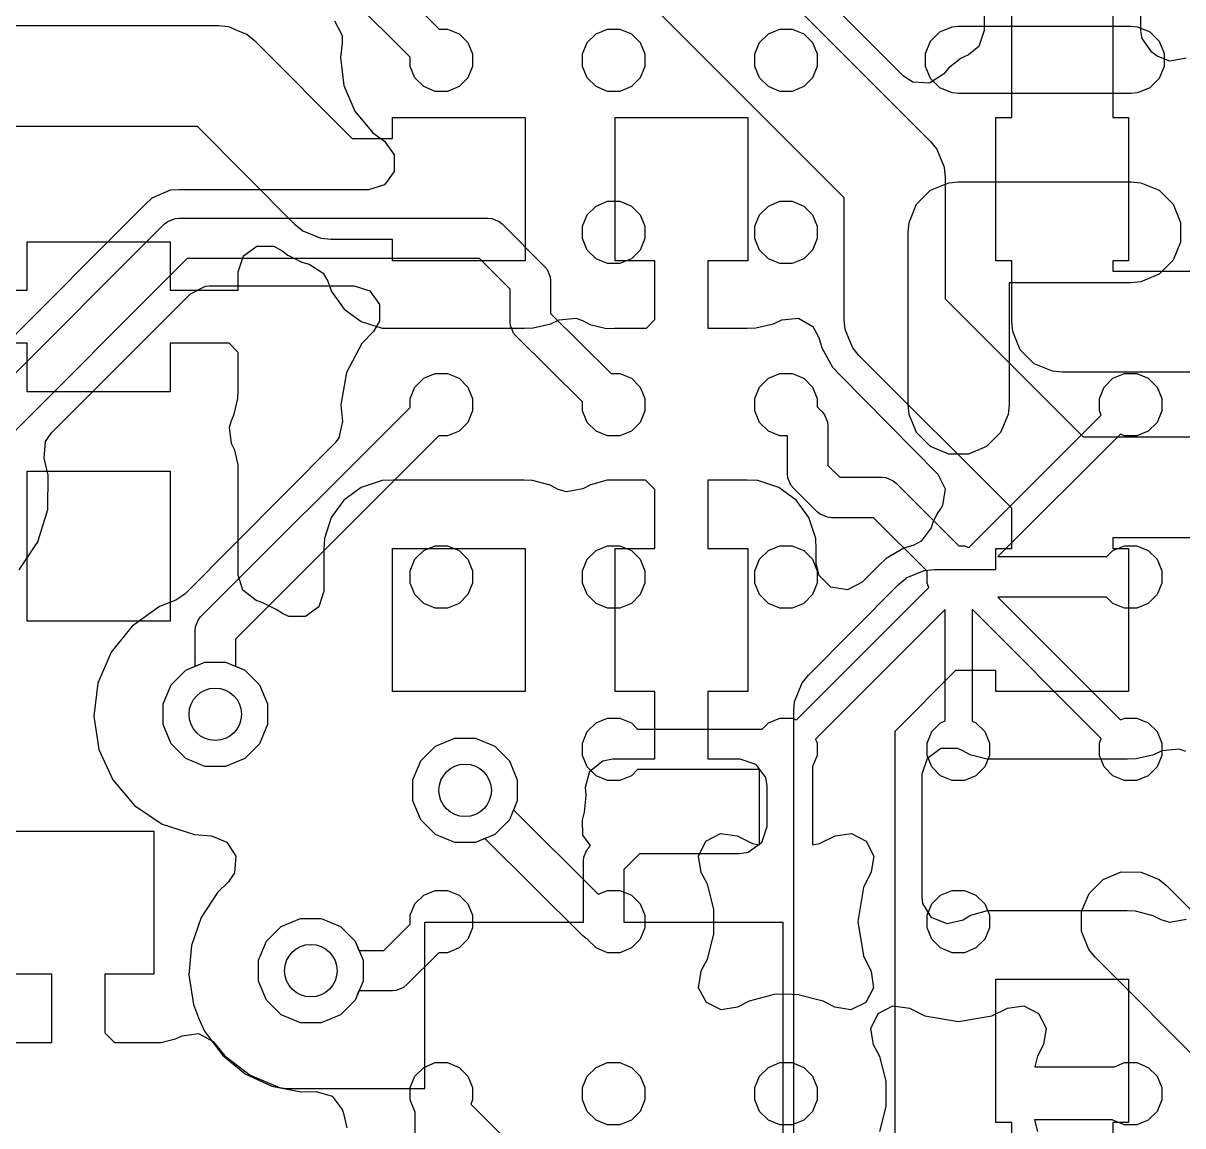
# Model space of a CAD drawing. Header units: inches. Extents: x 3.98 to 8.37, y -7.42 to -0.85.
# Drawn here: x 6.153 to 6.793, y -3.57 to -2.962 of the extents above; entities that cross this region are included whole.
import ezdxf

# ---------------------------------------------------------------- set-up
doc = ezdxf.new("R2010")
doc.units = ezdxf.units.IN
doc.header["$MEASUREMENT"] = 0
doc.layers.add('Bottom Layer', color=153, linetype='CONTINUOUS', true_color=0x4d7fc4)
doc.layers.add('Top Layer', color=13, linetype='CONTINUOUS', true_color=0xc83434)

msp = doc.modelspace()

# ---------------------------------------------------------------- linework, layer by layer
at = {"layer": 'Bottom Layer', "linetype": 'CONTINUOUS'}
for p, q in [((6.69849, -3.01416), (6.69849, -2.8555)), ((6.75418, -2.8555), (6.75418, -3.01416)), ((6.52329, -2.89663), (6.65367, -3.0273)), ((6.68323, -2.90329), (6.68323, -2.96614)), ((6.76973, -2.96614), (6.76973, -2.90329)), ((6.63888, -2.99126), (6.56214, -2.91452)), ((6.60612, -3.05849), (6.49203, -2.94414)), ((6.06032, -2.96344), (6.26117, -2.96344)), ((6.26117, -2.96344), (6.2666, -2.96397)), ((6.2666, -2.96397), (6.26663, -2.96399)), ((6.26663, -2.96399), (6.26666, -2.96399)), ((6.26666, -2.96399), (6.27165, -2.96607)), ((6.27165, -2.96607), (6.27664, -2.96813)), ((6.68323, -2.96614), (6.6804, -2.97487)), ((6.77039, -2.97052), (6.76973, -2.96614)), ((6.27664, -2.96813), (6.27666, -2.96815)), ((6.27666, -2.96815), (6.27669, -2.96817)), ((6.27669, -2.96817), (6.2809, -2.97164)), ((6.2809, -2.97164), (6.33479, -3.02578)), ((6.77567, -2.97802), (6.77039, -2.97052)), ((6.6804, -2.97487), (6.67459, -2.97963)), ((6.7786, -2.98022), (6.77567, -2.97802)), ((6.6706, -2.98147), (6.66363, -2.98683)), ((6.67459, -2.97963), (6.6706, -2.98147)), ((6.78557, -2.98306), (6.7786, -2.98022)), ((6.79459, -2.98139), (6.78557, -2.98306)), ((6.64392, -2.99457), (6.63888, -2.99126)), ((6.66083, -2.99022), (6.65308, -2.99514)), ((6.66363, -2.98683), (6.66083, -2.99022)), ((6.65308, -2.99514), (6.64392, -2.99457)), ((6.35705, -3.02578), (6.35705, -3.01416)), ((6.35705, -3.01416), (6.43013, -3.01416)), ((6.43013, -3.01416), (6.43013, -3.09309)), ((6.47983, -3.09309), (6.47983, -3.01416)), ((6.47983, -3.01416), (6.55291, -3.01416)), ((6.55291, -3.01416), (6.55291, -3.09309)), ((6.68972, -3.09309), (6.68972, -3.01416)), ((6.68972, -3.01416), (6.69849, -3.01416)), ((6.75418, -3.01416), (6.7628, -3.01416)), ((6.7628, -3.01416), (6.7628, -3.09309)), ((6.24959, -3.01913), (6.04879, -3.01913)), ((6.30348, -3.07326), (6.24959, -3.01913)), ((6.33479, -3.02578), (6.35705, -3.02578)), ((6.65367, -3.0273), (6.65709, -3.03148)), ((6.65709, -3.03148), (6.65711, -3.0315)), ((6.65711, -3.0315), (6.65712, -3.03151)), ((6.65712, -3.03151), (6.65713, -3.03153)), ((6.65713, -3.03153), (6.65919, -3.03651)), ((6.65919, -3.03651), (6.66127, -3.04154)), ((6.66127, -3.04154), (6.66127, -3.04156)), ((6.66127, -3.04156), (6.66128, -3.04157)), ((6.66128, -3.04157), (6.66128, -3.0416)), ((6.66128, -3.0416), (6.6618, -3.04697)), ((6.6618, -3.04697), (6.6618, -3.11415)), ((6.60612, -3.12568), (6.60612, -3.05849)), ((6.30769, -3.07674), (6.30348, -3.07326)), ((6.30772, -3.07675), (6.30769, -3.07674)), ((6.30774, -3.07677), (6.30772, -3.07675)), ((6.31272, -3.07883), (6.30774, -3.07677)), ((6.31772, -3.08092), (6.31272, -3.07883)), ((6.31775, -3.08092), (6.31772, -3.08092)), ((6.31778, -3.08093), (6.31775, -3.08092)), ((6.32321, -3.08147), (6.31778, -3.08093)), ((6.35705, -3.08147), (6.32321, -3.08147)), ((6.35705, -3.09309), (6.35705, -3.08147)), ((6.15564, -3.10938), (6.15564, -3.08267)), ((6.15564, -3.08267), (6.23456, -3.08267)), ((6.23456, -3.08267), (6.23456, -3.10938)), ((6.27488, -3.09042), (6.2823, -3.08503)), ((6.2823, -3.08503), (6.29148, -3.08503)), ((6.29148, -3.08503), (6.29608, -3.08749)), ((6.29608, -3.08749), (6.29943, -3.09013)), ((6.27204, -3.09915), (6.27488, -3.09042)), ((6.29943, -3.09013), (6.30705, -3.09394)), ((6.30705, -3.09394), (6.31117, -3.09503)), ((6.43013, -3.09309), (6.35705, -3.09309)), ((6.50175, -3.09309), (6.47983, -3.09309)), ((6.50175, -3.12557), (6.50175, -3.09309)), ((6.55291, -3.09309), (6.53099, -3.09309)), ((6.53099, -3.09309), (6.53099, -3.13034)), ((6.69849, -3.09309), (6.68972, -3.09309)), ((6.69849, -3.12678), (6.69849, -3.09309)), ((6.7628, -3.09309), (6.75418, -3.09309)), ((6.75418, -3.09309), (6.75418, -3.09893)), ((6.27204, -3.10938), (6.27204, -3.09915)), ((6.31117, -3.09503), (6.31888, -3.10002)), ((6.31888, -3.10002), (6.32133, -3.10437)), ((6.75418, -3.09893), (6.90379, -3.09893)), ((6.32133, -3.10437), (6.3234, -3.11013)), ((6.11885, -3.10938), (6.15564, -3.10938)), ((6.23456, -3.10938), (6.27204, -3.10938)), ((6.3234, -3.11013), (6.3304, -3.1198)), ((6.3304, -3.1198), (6.33987, -3.12662)), ((6.6618, -3.11415), (6.73788, -3.19029)), ((6.44433, -3.12783), (6.44894, -3.12578)), ((6.44894, -3.12578), (6.45806, -3.12482)), ((6.45806, -3.12482), (6.46179, -3.12615)), ((6.46179, -3.12615), (6.46592, -3.12828)), ((6.49704, -3.13034), (6.50175, -3.12557)), ((6.56711, -3.12783), (6.57172, -3.12578)), ((6.57172, -3.12578), (6.58084, -3.12482)), ((6.58084, -3.12482), (6.58879, -3.12941)), ((6.60665, -3.13109), (6.60612, -3.12568)), ((6.33987, -3.12662), (6.35127, -3.13021)), ((6.35127, -3.13021), (6.35723, -3.13034)), ((6.35723, -3.13034), (6.42981, -3.13034)), ((6.42981, -3.13034), (6.43453, -3.13014)), ((6.43453, -3.13014), (6.44433, -3.12783)), ((6.46592, -3.12828), (6.47498, -3.1304)), ((6.47498, -3.1304), (6.47965, -3.13035)), ((6.47965, -3.13035), (6.47983, -3.13034)), ((6.47983, -3.13034), (6.49704, -3.13034)), ((6.53099, -3.13034), (6.55259, -3.13034)), ((6.55259, -3.13034), (6.55731, -3.13014)), ((6.55731, -3.13014), (6.56711, -3.12783)), ((6.58879, -3.12941), (6.59207, -3.13537)), ((6.60665, -3.1311), (6.60665, -3.13109)), ((6.60665, -3.13111), (6.60665, -3.1311)), ((6.60869, -3.13604), (6.60665, -3.13111)), ((6.60665, -3.13111), (6.60665, -3.13111)), ((6.69903, -3.13221), (6.69849, -3.12678)), ((6.70318, -3.14225), (6.69903, -3.13221)), ((6.15564, -3.13862), (6.11807, -3.13862)), ((6.15564, -3.16533), (6.15564, -3.13862)), ((6.26696, -3.13862), (6.23456, -3.13862)), ((6.23456, -3.13862), (6.23456, -3.16533)), ((6.27204, -3.14369), (6.26696, -3.13862)), ((6.59207, -3.13537), (6.59369, -3.14122)), ((6.6108, -3.14114), (6.60869, -3.13604)), ((6.27204, -3.16518), (6.27204, -3.14369)), ((6.59369, -3.14122), (6.59967, -3.15176)), ((6.61081, -3.14115), (6.6108, -3.14114)), ((6.61082, -3.14116), (6.61081, -3.14115)), ((6.61081, -3.14115), (6.61081, -3.14115)), ((6.61426, -3.14536), (6.61082, -3.14116)), ((6.69849, -3.22966), (6.61426, -3.14536)), ((6.71087, -3.14993), (6.70318, -3.14225)), ((6.59967, -3.15176), (6.60376, -3.15604)), ((6.7209, -3.15409), (6.71087, -3.14993)), ((6.60376, -3.15604), (6.65776, -3.21077)), ((6.72634, -3.15462), (6.7209, -3.15409)), ((6.91533, -3.15462), (6.72634, -3.15462)), ((6.23456, -3.16533), (6.15564, -3.16533)), ((6.26978, -3.17778), (6.27179, -3.16914)), ((6.27179, -3.16914), (6.27204, -3.16518)), ((6.26718, -3.18486), (6.26807, -3.18186)), ((6.26807, -3.18186), (6.26978, -3.17778)), ((6.26837, -3.19396), (6.26718, -3.18486)), ((6.73788, -3.19029), (6.90122, -3.19029)), ((6.27012, -3.19766), (6.26837, -3.19396)), ((6.27198, -3.20563), (6.27012, -3.19766)), ((6.15564, -3.29191), (6.15564, -3.20925)), ((6.15564, -3.20925), (6.23456, -3.20925)), ((6.23456, -3.20925), (6.23456, -3.29191)), ((6.27204, -3.20961), (6.27198, -3.20563)), ((6.27204, -3.26651), (6.27204, -3.20961)), ((6.3514, -3.21436), (6.33984, -3.21812)), ((6.35734, -3.21413), (6.3514, -3.21436)), ((6.42969, -3.21413), (6.35734, -3.21413)), ((6.43424, -3.2144), (6.42969, -3.21413)), ((6.44393, -3.21697), (6.43424, -3.2144)), ((6.47539, -3.21422), (6.46623, -3.21664)), ((6.47998, -3.21413), (6.47539, -3.21422)), ((6.49663, -3.21413), (6.47998, -3.21413)), ((6.50175, -3.21932), (6.49663, -3.21413)), ((6.55262, -3.21413), (6.53094, -3.21413)), ((6.53094, -3.21413), (6.53099, -3.21462)), ((6.53099, -3.21462), (6.53099, -3.25175)), ((6.55856, -3.21436), (6.55262, -3.21413)), ((6.57012, -3.21812), (6.55856, -3.21436)), ((6.65776, -3.21077), (6.66187, -3.21898)), ((6.33984, -3.21812), (6.33024, -3.22509)), ((6.44844, -3.21919), (6.44393, -3.21697)), ((6.45304, -3.22058), (6.44844, -3.21919)), ((6.46207, -3.2189), (6.45304, -3.22058)), ((6.46623, -3.21664), (6.46207, -3.2189)), ((6.50175, -3.25175), (6.50175, -3.21932)), ((6.57972, -3.22509), (6.57012, -3.21812)), ((6.66187, -3.21898), (6.66037, -3.22803)), ((6.33024, -3.22509), (6.32327, -3.23468)), ((6.58669, -3.23468), (6.57972, -3.22509)), ((6.66037, -3.22803), (6.65934, -3.22973)), ((6.32327, -3.23468), (6.31951, -3.24625)), ((6.59045, -3.24625), (6.58669, -3.23468)), ((6.65762, -3.23219), (6.65493, -3.23756)), ((6.65934, -3.22973), (6.65762, -3.23219)), ((6.69849, -3.25175), (6.69849, -3.22966)), ((6.654, -3.24042), (6.6486, -3.24784)), ((6.65493, -3.23756), (6.654, -3.24042)), ((6.31951, -3.24625), (6.31928, -3.25218)), ((6.59068, -3.25218), (6.59045, -3.24625)), ((6.6486, -3.24784), (6.64445, -3.24995)), ((6.88969, -3.24598), (6.75418, -3.24598)), ((6.75418, -3.24598), (6.75418, -3.25175)), ((6.31928, -3.25218), (6.31928, -3.27528)), ((6.35705, -3.33068), (6.35705, -3.25175)), ((6.35705, -3.25175), (6.43013, -3.25175)), ((6.43013, -3.25175), (6.43013, -3.33068)), ((6.47983, -3.33068), (6.47983, -3.25175)), ((6.47983, -3.25175), (6.50175, -3.25175)), ((6.53099, -3.25175), (6.55291, -3.25175)), ((6.55291, -3.25175), (6.55291, -3.33068)), ((6.59068, -3.25993), (6.59068, -3.25218)), ((6.63905, -3.25169), (6.6293, -3.25741)), ((6.64445, -3.24995), (6.63905, -3.25169)), ((6.68972, -3.26337), (6.68972, -3.25175)), ((6.68972, -3.25175), (6.69849, -3.25175)), ((6.75418, -3.25175), (6.7628, -3.25175)), ((6.7628, -3.25175), (6.7628, -3.33068)), ((6.5923, -3.26668), (6.59068, -3.25993)), ((6.6293, -3.25741), (6.62537, -3.2611)), ((6.27459, -3.27483), (6.27204, -3.26651)), ((6.59879, -3.27317), (6.5923, -3.26668)), ((6.62537, -3.2611), (6.61603, -3.27043)), ((6.64034, -3.26806), (6.6453, -3.26601)), ((6.6453, -3.26601), (6.65026, -3.26393)), ((6.65026, -3.26393), (6.65032, -3.26393)), ((6.65032, -3.26393), (6.65038, -3.2639)), ((6.65038, -3.2639), (6.65581, -3.26337)), ((6.65581, -3.26337), (6.68972, -3.26337)), ((6.58634, -3.32175), (6.63604, -3.27161)), ((6.60785, -3.2746), (6.59879, -3.27317)), ((6.61603, -3.27043), (6.60785, -3.2746)), ((6.63604, -3.27161), (6.64024, -3.26813)), ((6.64024, -3.26813), (6.6403, -3.26811)), ((6.6403, -3.26811), (6.64034, -3.26806)), ((6.28182, -3.28047), (6.27459, -3.27483)), ((6.31928, -3.27528), (6.31645, -3.28401)), ((6.28563, -3.28185), (6.28182, -3.28047)), ((6.29291, -3.2855), (6.28563, -3.28185)), ((6.29633, -3.28772), (6.29291, -3.2855)), ((6.31645, -3.28401), (6.30902, -3.2894)), ((6.23456, -3.29191), (6.15564, -3.29191)), ((6.29984, -3.2894), (6.29633, -3.28772)), ((6.30902, -3.2894), (6.29984, -3.2894)), ((6.24304, -3.31885), (6.25361, -3.31447)), ((6.25361, -3.31447), (6.26506, -3.31447)), ((6.26506, -3.31447), (6.27564, -3.31885)), ((6.23494, -3.32695), (6.24304, -3.31885)), ((6.27564, -3.31885), (6.28374, -3.32695)), ((6.58304, -3.3258), (6.58634, -3.32175)), ((6.66742, -3.31906), (6.63396, -3.35281)), ((6.68972, -3.31906), (6.66742, -3.31906)), ((6.68972, -3.33068), (6.68972, -3.31906)), ((6.23056, -3.33752), (6.23494, -3.32695)), ((6.28374, -3.32695), (6.28812, -3.33752)), ((6.43013, -3.33068), (6.35705, -3.33068)), ((6.50175, -3.33068), (6.47983, -3.33068)), ((6.50175, -3.36786), (6.50175, -3.33068)), ((6.55291, -3.33068), (6.53099, -3.33068)), ((6.53099, -3.33068), (6.53099, -3.36786)), ((6.57881, -3.33592), (6.58086, -3.33095)), ((6.58086, -3.33095), (6.5829, -3.32598)), ((6.5829, -3.32598), (6.58295, -3.32592)), ((6.58295, -3.32592), (6.58296, -3.32588)), ((6.58296, -3.32588), (6.58304, -3.3258)), ((6.7628, -3.33068), (6.68972, -3.33068)), ((6.23056, -3.34897), (6.23056, -3.33752)), ((6.28812, -3.33752), (6.28812, -3.34897)), ((6.57827, -3.34135), (6.57878, -3.33615)), ((6.57878, -3.33604), (6.5788, -3.336)), ((6.57878, -3.33615), (6.57878, -3.33604)), ((6.5788, -3.336), (6.57881, -3.33592)), ((6.57827, -3.82552), (6.57827, -3.34135)), ((6.23494, -3.35955), (6.23056, -3.34897)), ((6.28812, -3.34897), (6.28374, -3.35955)), ((6.3808, -3.3608), (6.39138, -3.35642)), ((6.39138, -3.35642), (6.40282, -3.35642)), ((6.40282, -3.35642), (6.4134, -3.3608)), ((6.63396, -3.35281), (6.63396, -3.85336)), ((6.24304, -3.36765), (6.23494, -3.35955)), ((6.28374, -3.35955), (6.27564, -3.36765)), ((6.3727, -3.3689), (6.3808, -3.3608)), ((6.4134, -3.3608), (6.4215, -3.3689)), ((6.65198, -3.36741), (6.65941, -3.36201)), ((6.65941, -3.36201), (6.66859, -3.36201)), ((6.66859, -3.36201), (6.67098, -3.36303)), ((6.67098, -3.36303), (6.67534, -3.36535)), ((6.78146, -3.3633), (6.79059, -3.36234)), ((6.79059, -3.36234), (6.79432, -3.36367)), ((6.25361, -3.37203), (6.24304, -3.36765)), ((6.27564, -3.36765), (6.26506, -3.37203)), ((6.36832, -3.37947), (6.3727, -3.3689)), ((6.4215, -3.3689), (6.42588, -3.37947)), ((6.46589, -3.37466), (6.47301, -3.36886)), ((6.47301, -3.36886), (6.47837, -3.36786)), ((6.47837, -3.36786), (6.50175, -3.36786)), ((6.53099, -3.36786), (6.54853, -3.36786)), ((6.54853, -3.36786), (6.55726, -3.3707)), ((6.64915, -3.37614), (6.65198, -3.36741)), ((6.67534, -3.36535), (6.68485, -3.36781)), ((6.68485, -3.36781), (6.68965, -3.36786)), ((6.68965, -3.36786), (6.76234, -3.36786)), ((6.76234, -3.36786), (6.76705, -3.36766)), ((6.76705, -3.36766), (6.77686, -3.36535)), ((6.77686, -3.36535), (6.78146, -3.3633)), ((6.26506, -3.37203), (6.25361, -3.37203)), ((6.46354, -3.38353), (6.46589, -3.37466)), ((6.55726, -3.3707), (6.56265, -3.37812)), ((6.36832, -3.39092), (6.36832, -3.37947)), ((6.42588, -3.37947), (6.42588, -3.39092)), ((6.56265, -3.37812), (6.56338, -3.38271)), ((6.64915, -3.4441), (6.64915, -3.37614)), ((6.46291, -3.39726), (6.46379, -3.38812)), ((6.46379, -3.38812), (6.46354, -3.38353)), ((6.56338, -3.38271), (6.56338, -3.40537)), ((6.3727, -3.4015), (6.36832, -3.39092)), ((6.42588, -3.39092), (6.4215, -3.4015)), ((6.46178, -3.40171), (6.46291, -3.39726)), ((6.14281, -3.40771), (6.22547, -3.40771)), ((6.22547, -3.40771), (6.22547, -3.48664)), ((6.3808, -3.40959), (6.3727, -3.4015)), ((6.4215, -3.4015), (6.4134, -3.40959)), ((6.46205, -3.40996), (6.46178, -3.40171)), ((6.56338, -3.40537), (6.56054, -3.4141)), ((6.39138, -3.41398), (6.3808, -3.40959)), ((6.40282, -3.41398), (6.39138, -3.41398)), ((6.4134, -3.40959), (6.40282, -3.41398)), ((6.46623, -3.4157), (6.46205, -3.40996)), ((6.56054, -3.4141), (6.55312, -3.41949)), ((6.46261, -3.42198), (6.46428, -3.41796)), ((6.46428, -3.41796), (6.46566, -3.41627)), ((6.46566, -3.41627), (6.46623, -3.4157)), ((6.49324, -3.42022), (6.48469, -3.42877)), ((6.54853, -3.42022), (6.49324, -3.42022)), ((6.55312, -3.41949), (6.54853, -3.42022)), ((6.4624, -3.42415), (6.46261, -3.42198)), ((6.4624, -3.45784), (6.4624, -3.42415)), ((6.48469, -3.42877), (6.48469, -3.45784)), ((6.64955, -3.44754), (6.64915, -3.4441)), ((6.65433, -3.45538), (6.64955, -3.44754)), ((6.68495, -3.4517), (6.67579, -3.4543)), ((6.68966, -3.45164), (6.68495, -3.4517)), ((6.76222, -3.45164), (6.68966, -3.45164)), ((6.76677, -3.45191), (6.76222, -3.45164)), ((6.77645, -3.45449), (6.76677, -3.45191)), ((6.29573, -3.46026), (6.30631, -3.45588)), ((6.30631, -3.45588), (6.31776, -3.45588)), ((6.31776, -3.45588), (6.32833, -3.46026)), ((6.37488, -3.5496), (6.37488, -3.45784)), ((6.37488, -3.45784), (6.4624, -3.45784)), ((6.48469, -3.45784), (6.57221, -3.45784)), ((6.57221, -3.45784), (6.57221, -3.66393)), ((6.6628, -3.4589), (6.65433, -3.45538)), ((6.67173, -3.45678), (6.6628, -3.4589)), ((6.67579, -3.4543), (6.67173, -3.45678)), ((6.78097, -3.4567), (6.77645, -3.45449)), ((6.78557, -3.45809), (6.78097, -3.4567)), ((6.79459, -3.45642), (6.78557, -3.45809)), ((6.28763, -3.46836), (6.29573, -3.46026)), ((6.32833, -3.46026), (6.33643, -3.46836)), ((6.28325, -3.47894), (6.28763, -3.46836)), ((6.33643, -3.46836), (6.34081, -3.47894)), ((6.28325, -3.49039), (6.28325, -3.47894)), ((6.34081, -3.47894), (6.34081, -3.49039)), ((6.16923, -3.48664), (6.14281, -3.48664)), ((6.16923, -3.52426), (6.16923, -3.48664)), ((6.22547, -3.48664), (6.19846, -3.48664)), ((6.19846, -3.48664), (6.19846, -3.51898)), ((6.28763, -3.50096), (6.28325, -3.49039)), ((6.34081, -3.49039), (6.33643, -3.50096)), ((6.68972, -3.56834), (6.68972, -3.48941)), ((6.68972, -3.48941), (6.7628, -3.48941)), ((6.7628, -3.48941), (6.7628, -3.56834)), ((6.29573, -3.50906), (6.28763, -3.50096)), ((6.33643, -3.50096), (6.32833, -3.50906)), ((6.30631, -3.51344), (6.29573, -3.50906)), ((6.32833, -3.50906), (6.31776, -3.51344)), ((6.31776, -3.51344), (6.30631, -3.51344)), ((6.19846, -3.51898), (6.20379, -3.52426)), ((6.22938, -3.5242), (6.23735, -3.52234)), ((6.23735, -3.52234), (6.24105, -3.52058)), ((6.24105, -3.52058), (6.25015, -3.51939)), ((6.25015, -3.51939), (6.25821, -3.52378)), ((6.14339, -3.52426), (6.16923, -3.52426)), ((6.20379, -3.52426), (6.22539, -3.52426)), ((6.22539, -3.52426), (6.22938, -3.5242)), ((6.25821, -3.52378), (6.25891, -3.52458)), ((6.25891, -3.52458), (6.26461, -3.53154)), ((6.26461, -3.53154), (6.27866, -3.54235)), ((6.27866, -3.54235), (6.2948, -3.54909)), ((6.2948, -3.54909), (6.29854, -3.5496)), ((6.29854, -3.5496), (6.37488, -3.5496)), ((6.69849, -3.56834), (6.68972, -3.56834)), ((6.69849, -3.727), (6.69849, -3.56834)), ((6.7628, -3.56834), (6.75418, -3.56834)), ((6.75418, -3.56834), (6.75418, -3.727))]:
    msp.add_line(p, q, dxfattribs=at)
at = {"layer": 'Bottom Layer'}
for centre in [(6.25934, -3.34325), (6.3971, -3.3852), (6.31203, -3.48466)]:
    msp.add_circle(centre, 0.01447, dxfattribs=at)
at = {"layer": 'Top Layer', "linetype": 'CONTINUOUS'}
for p, q in [((6.29869, -2.88121), (6.3828, -2.96531)), ((6.36682, -2.98085), (6.27967, -2.89371)), ((6.32516, -2.96076), (6.32933, -2.96894)), ((6.3828, -2.96531), (6.38744, -2.96531)), ((6.38744, -2.96531), (6.39376, -2.96793)), ((6.46928, -2.96793), (6.4756, -2.96531)), ((6.4756, -2.96531), (6.48245, -2.96531)), ((6.48245, -2.96531), (6.48877, -2.96793)), ((6.56429, -2.96793), (6.57061, -2.96531)), ((6.57061, -2.96531), (6.57745, -2.96531)), ((6.57745, -2.96531), (6.58378, -2.96793)), ((6.65887, -2.96693), (6.66556, -2.96416)), ((6.66556, -2.96416), (6.66919, -2.9638)), ((6.66919, -2.9638), (6.76427, -2.9638)), ((6.76427, -2.9638), (6.76789, -2.96416)), ((6.76789, -2.96416), (6.77458, -2.96693)), ((6.32933, -2.96894), (6.32939, -2.97316)), ((6.39376, -2.96793), (6.3986, -2.97277)), ((6.3986, -2.97277), (6.40122, -2.97909)), ((6.46182, -2.97909), (6.46444, -2.97277)), ((6.46444, -2.97277), (6.46928, -2.96793)), ((6.48877, -2.96793), (6.49361, -2.97277)), ((6.49361, -2.97277), (6.49623, -2.97909)), ((6.55683, -2.97909), (6.55945, -2.97277)), ((6.55945, -2.97277), (6.56429, -2.96793)), ((6.58378, -2.96793), (6.58862, -2.97277)), ((6.58862, -2.97277), (6.59124, -2.97909)), ((6.65098, -2.97875), (6.65375, -2.97205)), ((6.65375, -2.97205), (6.65887, -2.96693)), ((6.77458, -2.96693), (6.7797, -2.97205)), ((6.7797, -2.97205), (6.78247, -2.97875)), ((6.32939, -2.97316), (6.32838, -2.98102)), ((6.40122, -2.97909), (6.40122, -2.98593)), ((6.46182, -2.98593), (6.46182, -2.97909)), ((6.49623, -2.97909), (6.49623, -2.98593)), ((6.55683, -2.98593), (6.55683, -2.97909)), ((6.59124, -2.97909), (6.59124, -2.98593)), ((6.65098, -2.98599), (6.65098, -2.97875)), ((6.78247, -2.97875), (6.78247, -2.98599)), ((6.32838, -2.98102), (6.33026, -2.99649)), ((6.36682, -2.98593), (6.36682, -2.98085)), ((6.36943, -2.99226), (6.36682, -2.98593)), ((6.37427, -2.9971), (6.36943, -2.99226)), ((6.3986, -2.99226), (6.39376, -2.9971)), ((6.40122, -2.98593), (6.3986, -2.99226)), ((6.46444, -2.99226), (6.46182, -2.98593)), ((6.46928, -2.9971), (6.46444, -2.99226)), ((6.49361, -2.99226), (6.48877, -2.9971)), ((6.49623, -2.98593), (6.49361, -2.99226)), ((6.55945, -2.99226), (6.55683, -2.98593)), ((6.56429, -2.9971), (6.55945, -2.99226)), ((6.58862, -2.99226), (6.58378, -2.9971)), ((6.59124, -2.98593), (6.58862, -2.99226)), ((6.65375, -2.99268), (6.65098, -2.98599)), ((6.78247, -2.98599), (6.7797, -2.99268)), ((6.33026, -2.99649), (6.33631, -3.01055)), ((6.3806, -2.99972), (6.37427, -2.9971)), ((6.39376, -2.9971), (6.38744, -2.99972)), ((6.4756, -2.99972), (6.46928, -2.9971)), ((6.48877, -2.9971), (6.48245, -2.99972)), ((6.57061, -2.99972), (6.56429, -2.9971)), ((6.58378, -2.9971), (6.57745, -2.99972)), ((6.65887, -2.9978), (6.65375, -2.99268)), ((6.66556, -3.00057), (6.65887, -2.9978)), ((6.77458, -2.9978), (6.76789, -3.00057)), ((6.7797, -2.99268), (6.77458, -2.9978)), ((6.38744, -2.99972), (6.3806, -2.99972)), ((6.48245, -2.99972), (6.4756, -2.99972)), ((6.57745, -2.99972), (6.57061, -2.99972)), ((6.66919, -3.00093), (6.66556, -3.00057)), ((6.76427, -3.00093), (6.66919, -3.00093)), ((6.76789, -3.00057), (6.76427, -3.00093)), ((6.33631, -3.01055), (6.34624, -3.02255)), ((6.34624, -3.02255), (6.35264, -3.02722)), ((6.35264, -3.02722), (6.35803, -3.03466)), ((6.35803, -3.03466), (6.35801, -3.04384)), ((6.35801, -3.04384), (6.35261, -3.05125)), ((6.66375, -3.05006), (6.66919, -3.04953)), ((6.66919, -3.04953), (6.76427, -3.04953)), ((6.76427, -3.04953), (6.7697, -3.05006)), ((6.23449, -3.05428), (6.2244, -3.05857)), ((6.23968, -3.05408), (6.23449, -3.05428)), ((6.3439, -3.05408), (6.23968, -3.05408)), ((6.35261, -3.05125), (6.3439, -3.05408)), ((6.64603, -3.0619), (6.65372, -3.05422)), ((6.65372, -3.05422), (6.66375, -3.05006)), ((6.7697, -3.05006), (6.77974, -3.05422)), ((6.77974, -3.05422), (6.78742, -3.0619)), ((6.22054, -3.06226), (6.13223, -3.15058)), ((6.2244, -3.05857), (6.22054, -3.06226)), ((6.46928, -3.06294), (6.4756, -3.06032)), ((6.4756, -3.06032), (6.48245, -3.06032)), ((6.48245, -3.06032), (6.48877, -3.06294)), ((6.56429, -3.06294), (6.57061, -3.06032)), ((6.57061, -3.06032), (6.57745, -3.06032)), ((6.57745, -3.06032), (6.58378, -3.06294)), ((6.64188, -3.07194), (6.64603, -3.0619)), ((6.78742, -3.0619), (6.79158, -3.07194)), ((6.46182, -3.0741), (6.46444, -3.06778)), ((6.46444, -3.06778), (6.46928, -3.06294)), ((6.48877, -3.06294), (6.49361, -3.06778)), ((6.49361, -3.06778), (6.49623, -3.0741)), ((6.55683, -3.0741), (6.55945, -3.06778)), ((6.55945, -3.06778), (6.56429, -3.06294)), ((6.58378, -3.06294), (6.58862, -3.06778)), ((6.58862, -3.06778), (6.59124, -3.0741)), ((6.1117, -3.19258), (6.23143, -3.07285)), ((6.23143, -3.07285), (6.23312, -3.07147)), ((6.23312, -3.07147), (6.23714, -3.0698)), ((6.23714, -3.0698), (6.23931, -3.06959)), ((6.23931, -3.06959), (6.40967, -3.06959)), ((6.40967, -3.06959), (6.41184, -3.0698)), ((6.41184, -3.0698), (6.41586, -3.07147)), ((6.41586, -3.07147), (6.41755, -3.07285)), ((6.41755, -3.07285), (6.44094, -3.09624)), ((6.46182, -3.08094), (6.46182, -3.0741)), ((6.49623, -3.0741), (6.49623, -3.08094)), ((6.55683, -3.08094), (6.55683, -3.0741)), ((6.59124, -3.0741), (6.59124, -3.08094)), ((6.64134, -3.07737), (6.64188, -3.07194)), ((6.79158, -3.07194), (6.79158, -3.08281)), ((6.46444, -3.08726), (6.46182, -3.08094)), ((6.49623, -3.08094), (6.49361, -3.08726)), ((6.55945, -3.08726), (6.55683, -3.08094)), ((6.59124, -3.08094), (6.58862, -3.08726)), ((6.64134, -3.17245), (6.64134, -3.07737)), ((6.46928, -3.0921), (6.46444, -3.08726)), ((6.49361, -3.08726), (6.48877, -3.0921)), ((6.56429, -3.0921), (6.55945, -3.08726)), ((6.58862, -3.08726), (6.58378, -3.0921)), ((6.79158, -3.08281), (6.78742, -3.09284)), ((6.24393, -3.09188), (6.12747, -3.20835)), ((6.40505, -3.09188), (6.24393, -3.09188)), ((6.42191, -3.10874), (6.40505, -3.09188)), ((6.4756, -3.09472), (6.46928, -3.0921)), ((6.48877, -3.0921), (6.48245, -3.09472)), ((6.57061, -3.09472), (6.56429, -3.0921)), ((6.58378, -3.0921), (6.57745, -3.09472)), ((6.78742, -3.09284), (6.77974, -3.10053)), ((6.44094, -3.09624), (6.44232, -3.09793)), ((6.44232, -3.09793), (6.44399, -3.10195)), ((6.48245, -3.09472), (6.4756, -3.09472)), ((6.57745, -3.09472), (6.57061, -3.09472)), ((6.77974, -3.10053), (6.7697, -3.10468)), ((6.2457, -3.11131), (6.25387, -3.10714)), ((6.25387, -3.10714), (6.2562, -3.10696)), ((6.2562, -3.10696), (6.33586, -3.10696)), ((6.33586, -3.10696), (6.34459, -3.10979)), ((6.44399, -3.10195), (6.4442, -3.10412)), ((6.4442, -3.10412), (6.4442, -3.12214)), ((6.76427, -3.10522), (6.69703, -3.10522)), ((6.69703, -3.10522), (6.69703, -3.17245)), ((6.7697, -3.10468), (6.76427, -3.10522)), ((6.16896, -3.18804), (6.2457, -3.11131)), ((6.34459, -3.10979), (6.34998, -3.11722)), ((6.42191, -3.12678), (6.42191, -3.10874)), ((6.34998, -3.11722), (6.34998, -3.1264)), ((6.34998, -3.1264), (6.3466, -3.13206)), ((6.4442, -3.12214), (6.47766, -3.15532)), ((6.3466, -3.13206), (6.34024, -3.13873)), ((6.42213, -3.12895), (6.42191, -3.12678)), ((6.42213, -3.12897), (6.42213, -3.12895)), ((6.42213, -3.129), (6.42213, -3.12897)), ((6.42297, -3.13098), (6.42213, -3.129)), ((6.42379, -3.13297), (6.42297, -3.13098)), ((6.34024, -3.13873), (6.33174, -3.15474)), ((6.42381, -3.13299), (6.42379, -3.13297)), ((6.42381, -3.13301), (6.42381, -3.13299)), ((6.42521, -3.13469), (6.42381, -3.13301)), ((6.46182, -3.17101), (6.42521, -3.13469)), ((6.33174, -3.15474), (6.32856, -3.17259)), ((6.36943, -3.16278), (6.37427, -3.15794)), ((6.37427, -3.15794), (6.3806, -3.15532)), ((6.3806, -3.15532), (6.38744, -3.15532)), ((6.38744, -3.15532), (6.39376, -3.15794)), ((6.39376, -3.15794), (6.3986, -3.16278)), ((6.47766, -3.15532), (6.48245, -3.15532)), ((6.48245, -3.15532), (6.48877, -3.15794)), ((6.48877, -3.15794), (6.49361, -3.16278)), ((6.55945, -3.16278), (6.56429, -3.15794)), ((6.56429, -3.15794), (6.57061, -3.15532)), ((6.57061, -3.15532), (6.57745, -3.15532)), ((6.57745, -3.15532), (6.58378, -3.15794)), ((6.58378, -3.15794), (6.58862, -3.16278)), ((6.74946, -3.16278), (6.7543, -3.15794)), ((6.7543, -3.15794), (6.76062, -3.15532)), ((6.76062, -3.15532), (6.76747, -3.15532)), ((6.76747, -3.15532), (6.77379, -3.15794)), ((6.77379, -3.15794), (6.77863, -3.16278)), ((6.36682, -3.16911), (6.36943, -3.16278)), ((6.3986, -3.16278), (6.40122, -3.16911)), ((6.49361, -3.16278), (6.49623, -3.16911)), ((6.55683, -3.16911), (6.55945, -3.16278)), ((6.58862, -3.16278), (6.59124, -3.16911)), ((6.74684, -3.16911), (6.74946, -3.16278)), ((6.77863, -3.16278), (6.78125, -3.16911)), ((6.36682, -3.17397), (6.36682, -3.16911)), ((6.40122, -3.16911), (6.40122, -3.17595)), ((6.46182, -3.17595), (6.46182, -3.17101)), ((6.49623, -3.16911), (6.49623, -3.17595)), ((6.55683, -3.17595), (6.55683, -3.16911)), ((6.59124, -3.16911), (6.59124, -3.17375)), ((6.74684, -3.17595), (6.74684, -3.16911)), ((6.78125, -3.16911), (6.78125, -3.17595)), ((6.25146, -3.28933), (6.36682, -3.17397)), ((6.32856, -3.17259), (6.32944, -3.18177)), ((6.40122, -3.17595), (6.3986, -3.18227)), ((6.46444, -3.18227), (6.46182, -3.17595)), ((6.49623, -3.17595), (6.49361, -3.18227)), ((6.55945, -3.18227), (6.55683, -3.17595)), ((6.59124, -3.17375), (6.5939, -3.17641)), ((6.5939, -3.17641), (6.59528, -3.1781)), ((6.64188, -3.17789), (6.64134, -3.17245)), ((6.69703, -3.17245), (6.6965, -3.17789)), ((6.74785, -3.17837), (6.74684, -3.17595)), ((6.78125, -3.17595), (6.77863, -3.18227)), ((6.32944, -3.18177), (6.32746, -3.19073)), ((6.3986, -3.18227), (6.39376, -3.18711)), ((6.46928, -3.18711), (6.46444, -3.18227)), ((6.49361, -3.18227), (6.48877, -3.18711)), ((6.56429, -3.18711), (6.55945, -3.18227)), ((6.59528, -3.1781), (6.59695, -3.18212)), ((6.59695, -3.18212), (6.59716, -3.18429)), ((6.64603, -3.18792), (6.64188, -3.17789)), ((6.67485, -3.25132), (6.74785, -3.17837)), ((6.6965, -3.17789), (6.69234, -3.18792)), ((6.77863, -3.18227), (6.77379, -3.18711)), ((6.16576, -3.19282), (6.16896, -3.18804)), ((6.38258, -3.18973), (6.27048, -3.30182)), ((6.38744, -3.18973), (6.38258, -3.18973)), ((6.39376, -3.18711), (6.38744, -3.18973)), ((6.4756, -3.18973), (6.46928, -3.18711)), ((6.48245, -3.18973), (6.4756, -3.18973)), ((6.48877, -3.18711), (6.48245, -3.18973)), ((6.57061, -3.18973), (6.56429, -3.18711)), ((6.57487, -3.18973), (6.57061, -3.18973)), ((6.57487, -3.21068), (6.57487, -3.18973)), ((6.59716, -3.18429), (6.59716, -3.20606)), ((6.65372, -3.19561), (6.64603, -3.18792)), ((6.69234, -3.18792), (6.68466, -3.19561)), ((6.7584, -3.18881), (6.69083, -3.25632)), ((6.76062, -3.18973), (6.7584, -3.18881)), ((6.76747, -3.18973), (6.76062, -3.18973)), ((6.77379, -3.18711), (6.76747, -3.18973)), ((6.16501, -3.20197), (6.16576, -3.19282)), ((6.32521, -3.19365), (6.24263, -3.27697)), ((6.32746, -3.19073), (6.32521, -3.19365)), ((6.66375, -3.19976), (6.65372, -3.19561)), ((6.68466, -3.19561), (6.67462, -3.19976)), ((6.16722, -3.2113), (6.16501, -3.20197)), ((6.67462, -3.19976), (6.66375, -3.19976)), ((6.59716, -3.20606), (6.60364, -3.21254)), ((6.16693, -3.23022), (6.16722, -3.2113)), ((6.57509, -3.21285), (6.57487, -3.21068)), ((6.57675, -3.21687), (6.57509, -3.21285)), ((6.60364, -3.21254), (6.62687, -3.21254)), ((6.62687, -3.21254), (6.62905, -3.21275)), ((6.62905, -3.21275), (6.63306, -3.21442)), ((6.63306, -3.21442), (6.63475, -3.2158)), ((6.63475, -3.2158), (6.66928, -3.25033)), ((6.57814, -3.21856), (6.57675, -3.21687)), ((6.59115, -3.23157), (6.57814, -3.21856)), ((6.16145, -3.24806), (6.16693, -3.23022)), ((6.59283, -3.23295), (6.59115, -3.23157)), ((6.59685, -3.23462), (6.59283, -3.23295)), ((6.59903, -3.23483), (6.59685, -3.23462)), ((6.62225, -3.23483), (6.59903, -3.23483)), ((6.65184, -3.26441), (6.62225, -3.23483)), ((6.15123, -3.26367), (6.16145, -3.24806)), ((6.36943, -3.25779), (6.37427, -3.25295)), ((6.37427, -3.25295), (6.3806, -3.25033)), ((6.3806, -3.25033), (6.38744, -3.25033)), ((6.38744, -3.25033), (6.39376, -3.25295)), ((6.39376, -3.25295), (6.3986, -3.25779)), ((6.46444, -3.25779), (6.46928, -3.25295)), ((6.46928, -3.25295), (6.4756, -3.25033)), ((6.4756, -3.25033), (6.48245, -3.25033)), ((6.48245, -3.25033), (6.48877, -3.25295)), ((6.48877, -3.25295), (6.49361, -3.25779)), ((6.55945, -3.25779), (6.56429, -3.25295)), ((6.56429, -3.25295), (6.57061, -3.25033)), ((6.57061, -3.25033), (6.57745, -3.25033)), ((6.57745, -3.25033), (6.58378, -3.25295)), ((6.58378, -3.25295), (6.58862, -3.25779)), ((6.66928, -3.25033), (6.67246, -3.25033)), ((6.67246, -3.25033), (6.67485, -3.25132)), ((6.75094, -3.25632), (6.7543, -3.25295)), ((6.7543, -3.25295), (6.76062, -3.25033)), ((6.76062, -3.25033), (6.76747, -3.25033)), ((6.76747, -3.25033), (6.77379, -3.25295)), ((6.77379, -3.25295), (6.77863, -3.25779)), ((6.36682, -3.26411), (6.36943, -3.25779)), ((6.3986, -3.25779), (6.40122, -3.26411)), ((6.46182, -3.26411), (6.46444, -3.25779)), ((6.49361, -3.25779), (6.49623, -3.26411)), ((6.55683, -3.26411), (6.55945, -3.25779)), ((6.58862, -3.25779), (6.59124, -3.26411)), ((6.69083, -3.25632), (6.75094, -3.25632)), ((6.77863, -3.25779), (6.78125, -3.26411)), ((6.36682, -3.27096), (6.36682, -3.26411)), ((6.40122, -3.26411), (6.40122, -3.27096)), ((6.46182, -3.27096), (6.46182, -3.26411)), ((6.49623, -3.26411), (6.49623, -3.27096)), ((6.55683, -3.27096), (6.55683, -3.26411)), ((6.59124, -3.26411), (6.59124, -3.27096)), ((6.65184, -3.27096), (6.65184, -3.26441)), ((6.78125, -3.26411), (6.78125, -3.27096)), ((6.36943, -3.27728), (6.36682, -3.27096)), ((6.40122, -3.27096), (6.3986, -3.27728)), ((6.46444, -3.27728), (6.46182, -3.27096)), ((6.49623, -3.27096), (6.49361, -3.27728)), ((6.55945, -3.27728), (6.55683, -3.27096)), ((6.57988, -3.34634), (6.65282, -3.27334)), ((6.59124, -3.27096), (6.58862, -3.27728)), ((6.65282, -3.27334), (6.65184, -3.27096)), ((6.78125, -3.27096), (6.77863, -3.27728)), ((6.24263, -3.27697), (6.23751, -3.28034)), ((6.37427, -3.28212), (6.36943, -3.27728)), ((6.3986, -3.27728), (6.39376, -3.28212)), ((6.46928, -3.28212), (6.46444, -3.27728)), ((6.49361, -3.27728), (6.48877, -3.28212)), ((6.56429, -3.28212), (6.55945, -3.27728)), ((6.58862, -3.27728), (6.58378, -3.28212)), ((6.75079, -3.27861), (6.69082, -3.27861)), ((6.69082, -3.27861), (6.75845, -3.34624)), ((6.7543, -3.28212), (6.75079, -3.27861)), ((6.77863, -3.27728), (6.77379, -3.28212)), ((6.22868, -3.2838), (6.21344, -3.29463)), ((6.23751, -3.28034), (6.22868, -3.2838)), ((6.3806, -3.28474), (6.37427, -3.28212)), ((6.38744, -3.28474), (6.3806, -3.28474)), ((6.39376, -3.28212), (6.38744, -3.28474)), ((6.4756, -3.28474), (6.46928, -3.28212)), ((6.48245, -3.28474), (6.4756, -3.28474)), ((6.48877, -3.28212), (6.48245, -3.28474)), ((6.57061, -3.28474), (6.56429, -3.28212)), ((6.57745, -3.28474), (6.57061, -3.28474)), ((6.58378, -3.28212), (6.57745, -3.28474)), ((6.66177, -3.28538), (6.59031, -3.35689)), ((6.66177, -3.34693), (6.66177, -3.28538)), ((6.74787, -3.35664), (6.6766, -3.28537)), ((6.6766, -3.28537), (6.6766, -3.34705)), ((6.76062, -3.28474), (6.7543, -3.28212)), ((6.76747, -3.28474), (6.76062, -3.28474)), ((6.77379, -3.28212), (6.76747, -3.28474)), ((6.24841, -3.29503), (6.25007, -3.29101)), ((6.25007, -3.29101), (6.25146, -3.28933)), ((6.21344, -3.29463), (6.20188, -3.30903)), ((6.24819, -3.29721), (6.24841, -3.29503)), ((6.24819, -3.31671), (6.24819, -3.29721)), ((6.27048, -3.30182), (6.27048, -3.31671)), ((6.20188, -3.30903), (6.19468, -3.32602)), ((6.24304, -3.31885), (6.24819, -3.31671)), ((6.27048, -3.31671), (6.27564, -3.31885)), ((6.23494, -3.32695), (6.24304, -3.31885)), ((6.27564, -3.31885), (6.28374, -3.32695)), ((6.19468, -3.32602), (6.19237, -3.34434)), ((6.23056, -3.33752), (6.23494, -3.32695)), ((6.28374, -3.32695), (6.28812, -3.33752)), ((6.23056, -3.34897), (6.23056, -3.33752)), ((6.28812, -3.33752), (6.28812, -3.34897)), ((6.19237, -3.34434), (6.19515, -3.36259)), ((6.23494, -3.35955), (6.23056, -3.34897)), ((6.28812, -3.34897), (6.28374, -3.35955)), ((6.46444, -3.3528), (6.46928, -3.34796)), ((6.46928, -3.34796), (6.4756, -3.34534)), ((6.4756, -3.34534), (6.48245, -3.34534)), ((6.48245, -3.34534), (6.48877, -3.34796)), ((6.48877, -3.34796), (6.49221, -3.3514)), ((6.56085, -3.3514), (6.56429, -3.34796)), ((6.56429, -3.34796), (6.57061, -3.34534)), ((6.57061, -3.34534), (6.57745, -3.34534)), ((6.57745, -3.34534), (6.57988, -3.34634)), ((6.65446, -3.3528), (6.65929, -3.34796)), ((6.65929, -3.34796), (6.66177, -3.34693)), ((6.6766, -3.34705), (6.67878, -3.34796)), ((6.67878, -3.34796), (6.68362, -3.3528)), ((6.75845, -3.34624), (6.76062, -3.34534)), ((6.76062, -3.34534), (6.76747, -3.34534)), ((6.76747, -3.34534), (6.77379, -3.34796)), ((6.77379, -3.34796), (6.77863, -3.3528)), ((6.3808, -3.3608), (6.39138, -3.35642)), ((6.39138, -3.35642), (6.40282, -3.35642)), ((6.40282, -3.35642), (6.4134, -3.3608)), ((6.46182, -3.35912), (6.46444, -3.3528)), ((6.49221, -3.3514), (6.56085, -3.3514)), ((6.65184, -3.35912), (6.65446, -3.3528)), ((6.68362, -3.3528), (6.68624, -3.35912)), ((6.74684, -3.35912), (6.74787, -3.35664)), ((6.77863, -3.3528), (6.78125, -3.35912)), ((6.19515, -3.36259), (6.20279, -3.3794)), ((6.24304, -3.36765), (6.23494, -3.35955)), ((6.28374, -3.35955), (6.27564, -3.36765)), ((6.3727, -3.3689), (6.3808, -3.3608)), ((6.4134, -3.3608), (6.4215, -3.3689)), ((6.46182, -3.36596), (6.46182, -3.35912)), ((6.59031, -3.35689), (6.59124, -3.35912)), ((6.59124, -3.35912), (6.59124, -3.36596)), ((6.65184, -3.36596), (6.65184, -3.35912)), ((6.68624, -3.35912), (6.68624, -3.36596)), ((6.74684, -3.36596), (6.74684, -3.35912)), ((6.78125, -3.35912), (6.78125, -3.36596)), ((6.25361, -3.37203), (6.24304, -3.36765)), ((6.27564, -3.36765), (6.26506, -3.37203)), ((6.36832, -3.37947), (6.3727, -3.3689)), ((6.4215, -3.3689), (6.42588, -3.37947)), ((6.46444, -3.37229), (6.46182, -3.36596)), ((6.59124, -3.36596), (6.58872, -3.37203)), ((6.65446, -3.37229), (6.65184, -3.36596)), ((6.68624, -3.36596), (6.68362, -3.37229)), ((6.74946, -3.37229), (6.74684, -3.36596)), ((6.78125, -3.36596), (6.77863, -3.37229)), ((6.26506, -3.37203), (6.25361, -3.37203)), ((6.46928, -3.37713), (6.46444, -3.37229)), ((6.49221, -3.37369), (6.48877, -3.37713)), ((6.55949, -3.37369), (6.49221, -3.37369)), ((6.55949, -3.41526), (6.55949, -3.37369)), ((6.58872, -3.37203), (6.58872, -3.41526)), ((6.65929, -3.37713), (6.65446, -3.37229)), ((6.68362, -3.37229), (6.67878, -3.37713)), ((6.7543, -3.37713), (6.74946, -3.37229)), ((6.77863, -3.37229), (6.77379, -3.37713)), ((6.20279, -3.3794), (6.21472, -3.39349)), ((6.36832, -3.39092), (6.36832, -3.37947)), ((6.42588, -3.37947), (6.42588, -3.39092)), ((6.4756, -3.37974), (6.46928, -3.37713)), ((6.48245, -3.37974), (6.4756, -3.37974)), ((6.48877, -3.37713), (6.48245, -3.37974)), ((6.66562, -3.37974), (6.65929, -3.37713)), ((6.67246, -3.37974), (6.66562, -3.37974)), ((6.67878, -3.37713), (6.67246, -3.37974)), ((6.76062, -3.37974), (6.7543, -3.37713)), ((6.76747, -3.37974), (6.76062, -3.37974)), ((6.77379, -3.37713), (6.76747, -3.37974)), ((6.21472, -3.39349), (6.23004, -3.40379)), ((6.3727, -3.4015), (6.36832, -3.39092)), ((6.42588, -3.39092), (6.42377, -3.39601)), ((6.42377, -3.39601), (6.47047, -3.44247)), ((6.23004, -3.40379), (6.24781, -3.40961)), ((6.3808, -3.40959), (6.3727, -3.4015)), ((6.24781, -3.40961), (6.25727, -3.41029)), ((6.25727, -3.41029), (6.26577, -3.41375)), ((6.26577, -3.41375), (6.27061, -3.42154)), ((6.39138, -3.41398), (6.3808, -3.40959)), ((6.40282, -3.41398), (6.39138, -3.41398)), ((6.40805, -3.41181), (6.40282, -3.41398)), ((6.46196, -3.46545), (6.40805, -3.41181)), ((6.52579, -3.42151), (6.52985, -3.41327)), ((6.52985, -3.41327), (6.53797, -3.409)), ((6.53797, -3.409), (6.54706, -3.41032)), ((6.54706, -3.41032), (6.54713, -3.41035)), ((6.54713, -3.41035), (6.55564, -3.41461)), ((6.59257, -3.41461), (6.60109, -3.41035)), ((6.60109, -3.41035), (6.61016, -3.40899)), ((6.61016, -3.40899), (6.61831, -3.41322)), ((6.61831, -3.41322), (6.62241, -3.42143)), ((6.55564, -3.41461), (6.55949, -3.41526)), ((6.58872, -3.41526), (6.59257, -3.41461)), ((6.27061, -3.42154), (6.26995, -3.4307)), ((6.52734, -3.43055), (6.52579, -3.42151)), ((6.62241, -3.42143), (6.62106, -3.43016)), ((6.26995, -3.4307), (6.26659, -3.43571)), ((6.5307, -3.43693), (6.52734, -3.43055)), ((6.62106, -3.43016), (6.61681, -3.43886)), ((6.74885, -3.43436), (6.7589, -3.43023)), ((6.7589, -3.43023), (6.76976, -3.43025)), ((6.76976, -3.43025), (6.77979, -3.43443)), ((6.26659, -3.43571), (6.26061, -3.44156)), ((6.53432, -3.45065), (6.5307, -3.43693)), ((6.61681, -3.43886), (6.61368, -3.45762)), ((6.74115, -3.44203), (6.74885, -3.43436)), ((6.77979, -3.43443), (6.784, -3.43791)), ((6.784, -3.43791), (6.87864, -3.53299)), ((6.26061, -3.44156), (6.25156, -3.45537)), ((6.36943, -3.4478), (6.37427, -3.44297)), ((6.37427, -3.44297), (6.3806, -3.44035)), ((6.3806, -3.44035), (6.38744, -3.44035)), ((6.38744, -3.44035), (6.39376, -3.44297)), ((6.39376, -3.44297), (6.3986, -3.4478)), ((6.47047, -3.44247), (6.4756, -3.44035)), ((6.4756, -3.44035), (6.48245, -3.44035)), ((6.48245, -3.44035), (6.48877, -3.44297)), ((6.48877, -3.44297), (6.49361, -3.4478)), ((6.65446, -3.4478), (6.65929, -3.44297)), ((6.65929, -3.44297), (6.66562, -3.44035)), ((6.66562, -3.44035), (6.67246, -3.44035)), ((6.67246, -3.44035), (6.67878, -3.44297)), ((6.67878, -3.44297), (6.68362, -3.4478)), ((6.73697, -3.45205), (6.74115, -3.44203)), ((6.36682, -3.45413), (6.36943, -3.4478)), ((6.3986, -3.4478), (6.40122, -3.45413)), ((6.49361, -3.4478), (6.49623, -3.45413)), ((6.53432, -3.46459), (6.53432, -3.45065)), ((6.65184, -3.45413), (6.65446, -3.4478)), ((6.68362, -3.4478), (6.68624, -3.45413)), ((6.73694, -3.46292), (6.73697, -3.45205)), ((6.25156, -3.45537), (6.24621, -3.47075)), ((6.29573, -3.46026), (6.30631, -3.45588)), ((6.30631, -3.45588), (6.31776, -3.45588)), ((6.31776, -3.45588), (6.32833, -3.46026)), ((6.36682, -3.45906), (6.36682, -3.45413)), ((6.40122, -3.45413), (6.40122, -3.46097)), ((6.49623, -3.45413), (6.49623, -3.46097)), ((6.61368, -3.45762), (6.61681, -3.47639)), ((6.65184, -3.46097), (6.65184, -3.45413)), ((6.68624, -3.45413), (6.68624, -3.46097)), ((6.28763, -3.46836), (6.29573, -3.46026)), ((6.32833, -3.46026), (6.33643, -3.46836)), ((6.35236, -3.47352), (6.36682, -3.45906)), ((6.40122, -3.46097), (6.3986, -3.46729)), ((6.49623, -3.46097), (6.49361, -3.46729)), ((6.5307, -3.47831), (6.53432, -3.46459)), ((6.65446, -3.46729), (6.65184, -3.46097)), ((6.68624, -3.46097), (6.68362, -3.46729)), ((6.74108, -3.47296), (6.73694, -3.46292)), ((6.24621, -3.47075), (6.24474, -3.48697)), ((6.28325, -3.47894), (6.28763, -3.46836)), ((6.33643, -3.46836), (6.33857, -3.47352)), ((6.3986, -3.46729), (6.39376, -3.47213)), ((6.46361, -3.4668), (6.46196, -3.46545)), ((6.46362, -3.46682), (6.46361, -3.4668)), ((6.46363, -3.46682), (6.46362, -3.46682)), ((6.46365, -3.46683), (6.46363, -3.46682)), ((6.46437, -3.46713), (6.46365, -3.46683)), ((6.46444, -3.46729), (6.46437, -3.46713)), ((6.46928, -3.47213), (6.46444, -3.46729)), ((6.49361, -3.46729), (6.48877, -3.47213)), ((6.65929, -3.47213), (6.65446, -3.46729)), ((6.68362, -3.46729), (6.67878, -3.47213)), ((6.33857, -3.47352), (6.35236, -3.47352)), ((6.38265, -3.47475), (6.36486, -3.49254)), ((6.38744, -3.47475), (6.38265, -3.47475)), ((6.39376, -3.47213), (6.38744, -3.47475)), ((6.4756, -3.47475), (6.46928, -3.47213)), ((6.48245, -3.47475), (6.4756, -3.47475)), ((6.48877, -3.47213), (6.48245, -3.47475)), ((6.61681, -3.47639), (6.62106, -3.48508)), ((6.66562, -3.47475), (6.65929, -3.47213)), ((6.67246, -3.47475), (6.66562, -3.47475)), ((6.67878, -3.47213), (6.67246, -3.47475)), ((6.74453, -3.47719), (6.74108, -3.47296)), ((6.83106, -3.56412), (6.74453, -3.47719)), ((6.28325, -3.49039), (6.28325, -3.47894)), ((6.52734, -3.48469), (6.5307, -3.47831)), ((6.24474, -3.48697), (6.24727, -3.50328)), ((6.28763, -3.50096), (6.28325, -3.49039)), ((6.52584, -3.49408), (6.52719, -3.485)), ((6.52719, -3.485), (6.52734, -3.48469)), ((6.62106, -3.48508), (6.62235, -3.49417)), ((6.33857, -3.49581), (6.33643, -3.50096)), ((6.35698, -3.49581), (6.33857, -3.49581)), ((6.35915, -3.49559), (6.35698, -3.49581)), ((6.36317, -3.49393), (6.35915, -3.49559)), ((6.36486, -3.49254), (6.36317, -3.49393)), ((6.5301, -3.50221), (6.52584, -3.49408)), ((6.62235, -3.49417), (6.61805, -3.50228)), ((6.24727, -3.50328), (6.25017, -3.51072)), ((6.29573, -3.50906), (6.28763, -3.50096)), ((6.33643, -3.50096), (6.32833, -3.50906)), ((6.53832, -3.5063), (6.5301, -3.50221)), ((6.55367, -3.50147), (6.54737, -3.50477)), ((6.56742, -3.49788), (6.55367, -3.50147)), ((6.57404, -3.49769), (6.56742, -3.49788)), ((6.58071, -3.49795), (6.57404, -3.49769)), ((6.59458, -3.50156), (6.58071, -3.49795)), ((6.60096, -3.50482), (6.59458, -3.50156)), ((6.61805, -3.50228), (6.6098, -3.50631)), ((6.30631, -3.51344), (6.29573, -3.50906)), ((6.32833, -3.50906), (6.31776, -3.51344)), ((6.54737, -3.50477), (6.53832, -3.5063)), ((6.6098, -3.50631), (6.60096, -3.50482)), ((6.6208, -3.51651), (6.62486, -3.50828)), ((6.62486, -3.50828), (6.63298, -3.50401)), ((6.63298, -3.50401), (6.64206, -3.50533)), ((6.64206, -3.50533), (6.64213, -3.50536)), ((6.64213, -3.50536), (6.65065, -3.50962)), ((6.65065, -3.50962), (6.66911, -3.51273)), ((6.66911, -3.51273), (6.68758, -3.50962)), ((6.68758, -3.50962), (6.69609, -3.50536)), ((6.69609, -3.50536), (6.70517, -3.504)), ((6.70517, -3.504), (6.71331, -3.50823)), ((6.71331, -3.50823), (6.71742, -3.51644)), ((6.25017, -3.51072), (6.25343, -3.518)), ((6.31776, -3.51344), (6.30631, -3.51344)), ((6.62235, -3.52556), (6.6208, -3.51651)), ((6.71742, -3.51644), (6.716, -3.52532)), ((6.25343, -3.518), (6.26324, -3.53122)), ((6.62571, -3.53194), (6.62235, -3.52556)), ((6.716, -3.52532), (6.71276, -3.53176)), ((6.26324, -3.53122), (6.27581, -3.54149)), ((6.37427, -3.53797), (6.3806, -3.53535)), ((6.3806, -3.53535), (6.38744, -3.53535)), ((6.38744, -3.53535), (6.39376, -3.53797)), ((6.46928, -3.53797), (6.4756, -3.53535)), ((6.4756, -3.53535), (6.48245, -3.53535)), ((6.48245, -3.53535), (6.48877, -3.53797)), ((6.56429, -3.53797), (6.57061, -3.53535)), ((6.57061, -3.53535), (6.57745, -3.53535)), ((6.57745, -3.53535), (6.58378, -3.53797)), ((6.62932, -3.54566), (6.62571, -3.53194)), ((6.71276, -3.53176), (6.71122, -3.53765)), ((6.75509, -3.53765), (6.76062, -3.53535)), ((6.76062, -3.53535), (6.76747, -3.53535)), ((6.76747, -3.53535), (6.77379, -3.53797)), ((6.27581, -3.54149), (6.29051, -3.54839)), ((6.36943, -3.54281), (6.37427, -3.53797)), ((6.39376, -3.53797), (6.3986, -3.54281)), ((6.46444, -3.54281), (6.46928, -3.53797)), ((6.48877, -3.53797), (6.49361, -3.54281)), ((6.55945, -3.54281), (6.56429, -3.53797)), ((6.58378, -3.53797), (6.58862, -3.54281)), ((6.71122, -3.53765), (6.75509, -3.53765)), ((6.77379, -3.53797), (6.77863, -3.54281)), ((6.29051, -3.54839), (6.30667, -3.55152)), ((6.36682, -3.54913), (6.36943, -3.54281)), ((6.3986, -3.54281), (6.40122, -3.54913)), ((6.46182, -3.54913), (6.46444, -3.54281)), ((6.49361, -3.54281), (6.49623, -3.54913)), ((6.55683, -3.54913), (6.55945, -3.54281)), ((6.58862, -3.54281), (6.59124, -3.54913)), ((6.62932, -3.5596), (6.62932, -3.54566)), ((6.77863, -3.54281), (6.78125, -3.54913)), ((6.30667, -3.55152), (6.31501, -3.5513)), ((6.31501, -3.5513), (6.32381, -3.55392)), ((6.32381, -3.55392), (6.32939, -3.5612)), ((6.36682, -3.55598), (6.36682, -3.54913)), ((6.40122, -3.54913), (6.40122, -3.55598)), ((6.46182, -3.55598), (6.46182, -3.54913)), ((6.49623, -3.54913), (6.49623, -3.55598)), ((6.55683, -3.55598), (6.55683, -3.54913)), ((6.59124, -3.54913), (6.59124, -3.55598)), ((6.78125, -3.54913), (6.78125, -3.55598)), ((6.32939, -3.5612), (6.32984, -3.56272)), ((6.36943, -3.5623), (6.36682, -3.55598)), ((6.40122, -3.55598), (6.40026, -3.5583)), ((6.40026, -3.5583), (6.47328, -3.63132)), ((6.46444, -3.5623), (6.46182, -3.55598)), ((6.49623, -3.55598), (6.49361, -3.5623)), ((6.55945, -3.5623), (6.55683, -3.55598)), ((6.59124, -3.55598), (6.58862, -3.5623)), ((6.62571, -3.57332), (6.62932, -3.5596)), ((6.78125, -3.55598), (6.77863, -3.5623)), ((6.32984, -3.56272), (6.3319, -3.5714)), ((6.36947, -3.56234), (6.36943, -3.5623)), ((6.36947, -3.60561), (6.36947, -3.56234)), ((6.46928, -3.56714), (6.46444, -3.5623)), ((6.4756, -3.56976), (6.46928, -3.56714)), ((6.48877, -3.56714), (6.48245, -3.56976)), ((6.49361, -3.5623), (6.48877, -3.56714)), ((6.56429, -3.56714), (6.55945, -3.5623)), ((6.57061, -3.56976), (6.56429, -3.56714)), ((6.58378, -3.56714), (6.57745, -3.56976)), ((6.58862, -3.5623), (6.58378, -3.56714)), ((6.75404, -3.56688), (6.71104, -3.56688)), ((6.71104, -3.56688), (6.71269, -3.57337)), ((6.7543, -3.56714), (6.75404, -3.56688)), ((6.76062, -3.56976), (6.7543, -3.56714)), ((6.77379, -3.56714), (6.76747, -3.56976)), ((6.77863, -3.5623), (6.77379, -3.56714)), ((6.48245, -3.56976), (6.4756, -3.56976)), ((6.57745, -3.56976), (6.57061, -3.56976)), ((6.76747, -3.56976), (6.76062, -3.56976))]:
    msp.add_line(p, q, dxfattribs=at)
at = {"layer": 'Top Layer'}
for centre in [(6.25934, -3.34325), (6.3971, -3.3852), (6.31203, -3.48466)]:
    msp.add_circle(centre, 0.01447, dxfattribs=at)

doc.saveas('drawing.dxf')
